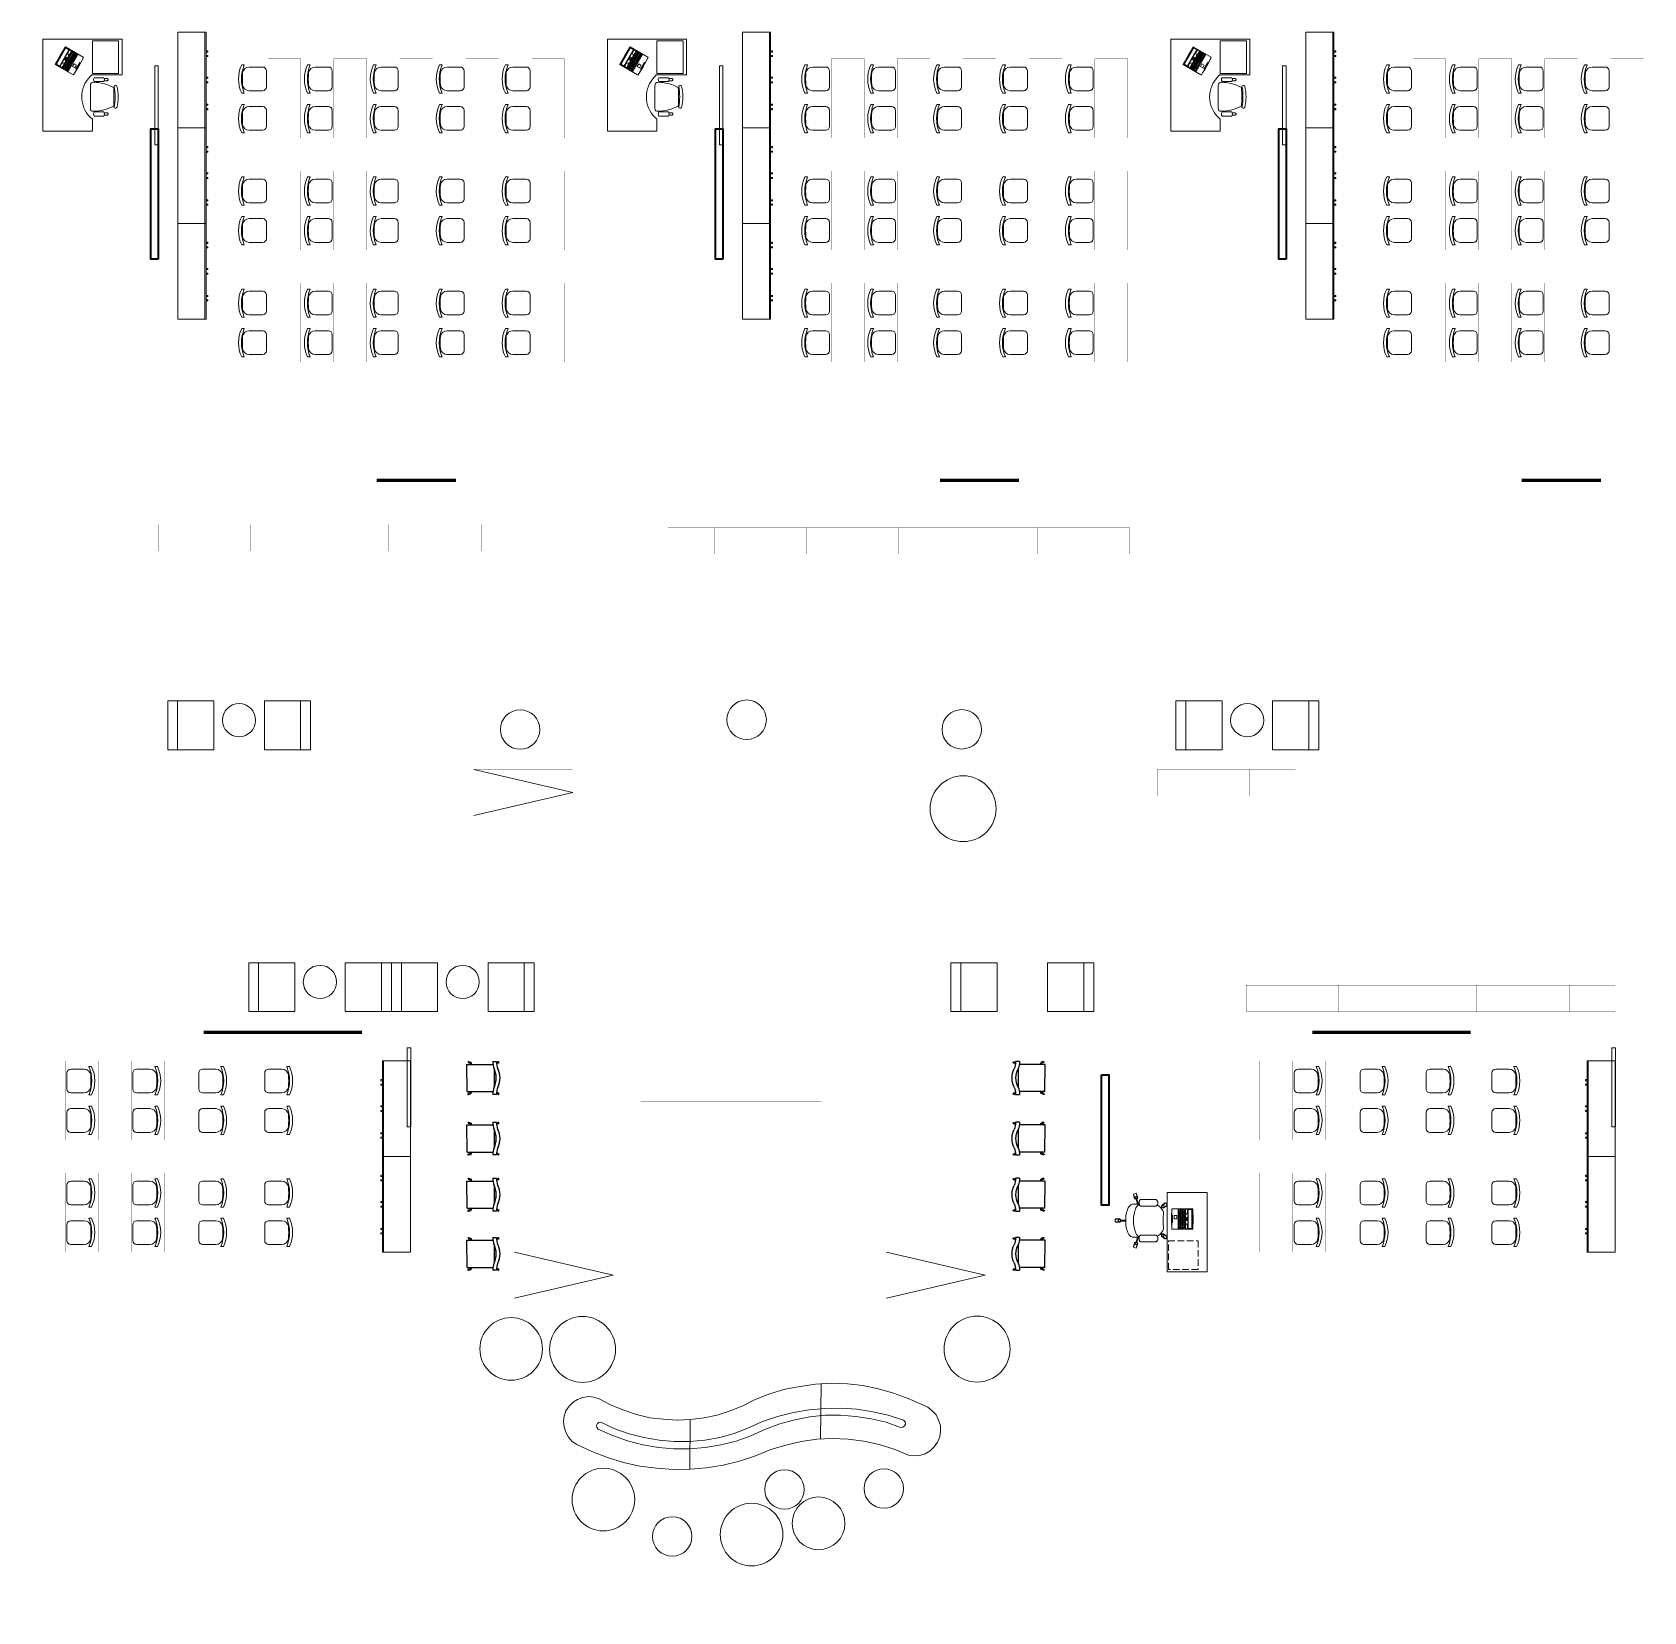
# Model space of a CAD drawing. Header units: millimetres. Extents: x -217756 to 263180, y 55413 to 130608.
# Drawn here: x 218529 to 242977, y 62090 to 86051 of the extents above; entities that cross this region are included whole.
import ezdxf

# ---------------------------------------------------------------- set-up
doc = ezdxf.new("R2010")
doc.units = ezdxf.units.MM
doc.linetypes.add('ГОСТ 2.303 4', pattern=[7, 5, -2, 0])
doc.layers.add('ТХ_корр_25.03.26', color=1, linetype='Continuous', lineweight=30, plot=False)
for name, color, linetype, lineweight in [('ТХ_мебель передв', 250, 'Continuous', 13), ('ТХ_обор_комп принт', 30, 'Continuous', 13), ('ТХ_ОСНОВНОЙ', 103, 'Continuous', 25)]:
    doc.layers.add(name, color=color, linetype=linetype, lineweight=lineweight)
doc.layers.add('ТХ_подиум скрыть', color=7, linetype='Continuous')

# ---------------------------------------------------------------- blocks, each defined once
blk = doc.blocks.new('У014')
at = {"layer": 'ТХ_мебель передв'}
blk.add_circle((-169652, 43208, -1), 500, dxfattribs=at)
blk = doc.blocks.new('A$Ce5d95258')
at = {"layer": 'ТХ_мебель передв'}
for p in [(620537, -99537, 1), (614764, -107739, 1), (620749, -107734, 1)]:
    blk.add_blockref('У014', p, dxfattribs=at)
blk = doc.blocks.new('У017')
at = {"layer": 'ТХ_мебель передв'}
blk.add_lwpolyline([(252942, -218302), (253682, -218302), (253682, -219002), (252942, -219002)], close=True, dxfattribs=at)
blk.add_lwpolyline([(252942, -219002), (252942, -218852), (253682, -218852), (253682, -219002)], dxfattribs=at)
blk = doc.blocks.new('A$C4e07e813')
at = {"layer": 'ТХ_ОСНОВНОЙ'}
for p, rotation in [((657821, 198247), 270), ((221983, -308377), 90), ((673116, 198247), 270), ((237278, -308377), 90), ((659050, 194277), 270), ((223211, -312347), 90), ((661215, 194277), 270), ((225376, -312347), 90), ((669703, 194277), 270), ((233865, -312347), 90)]:
    blk.add_blockref('У017', p, dxfattribs=dict(at, rotation=rotation))
blk = doc.blocks.new('У016')
at = {"layer": 'ТХ_мебель передв', "lineweight": 0, "ltscale": 100, "transparency": 33554687}
for p, q in [((-49562.5, 37416.5), (-49212.5, 35916.5)), ((-49212.5, 35916.5), (-48862.5, 37416.5))]:
    blk.add_line(p, q, dxfattribs=at)
at = {"layer": 'ТХ_мебель передв', "lineweight": 0, "ltscale": 100, "transparency": 33554687, "const_width": 1}
blk.add_lwpolyline([(-49562.5, 37416.5), (-49562.5, 35916.5), (-48862.5, 35916.5), (-48862.5, 37416.5)], close=True, dxfattribs=at)
blk = doc.blocks.new('A$Cb50230bb')
at = {"layer": 'ТХ_мебель передв', "rotation": 90}
for p in [(480880, -6872), (481494, -14192), (487138, -14192)]:
    blk.add_blockref('У016', p, dxfattribs=at)
blk = doc.blocks.new('тумба под доской')
for points in [[(-1451, -426), (0, -426), (0, 0), (-1451, 0)], [(-1165, -453), (-1149, -453), (-1149, -426), (-1165, -426)], [(-1096, -453), (-1080, -453), (-1080, -426), (-1096, -426)], [(-768, -453), (-752, -453), (-752, -426), (-768, -426)], [(-699, -453), (-683, -453), (-683, -426), (-699, -426)], [(-360, -453), (-344, -453), (-344, -426), (-360, -426)], [(-291, -453), (-275, -453), (-275, -426), (-291, -426)]]:
    blk.add_lwpolyline(points, close=True)
blk.add_lwpolyline([(-1451, -410), (0, -410)])
blk = doc.blocks.new('A$Cdd239fcc')
at = {"layer": 'ТХ_мебель передв', "xscale": -1, "rotation": 90}
for p in [(291156, 11313), (299721, 11313), (308266, 11313), (291156, 9862), (299721, 9862), (308266, 9862), (291156, 8411), (299721, 8411), (308266, 8411)]:
    blk.add_blockref('тумба под доской', p, dxfattribs=at)
at = {"layer": 'ТХ_мебель передв', "rotation": 270}
for p in [(294686, -4291), (312961, -4291), (294686, -5742), (312961, -5742)]:
    blk.add_blockref('тумба под доской', p, dxfattribs=at)
blk = doc.blocks.new('СК33 790х830')
for p, q in [((-25, 659), (-25, 719)), ((-20, 729), (20, 729)), ((-20, 729), (-20, 649)), ((-20, 649), (-16, 649)), ((-7, 568), (-7, 642)), ((-2, 649), (2, 649)), ((7, 568), (6, 642)), ((15, 649), (20, 649)), ((20, 729), (20, 649)), ((25, 659), (25, 719)), ((-403, 450), (-416, 412)), ((-416, 412), (-339, 388)), ((-350, 386), (-408, 405)), ((-403, 450), (-327, 426)), ((-335, 434), (-392, 452)), ((-338, 392), (-339, 388)), ((-333, 409), (-334, 405)), ((-250, 372), (-329, 399)), ((-327, 426), (-328, 422)), ((-250, 387), (-325, 410)), ((-319, 344), (-320, 340)), ((-320, 140), (-320, 340)), ((-316, 349), (-319, 344)), ((-312, 353), (-316, 349)), ((-306, 357), (-312, 353)), ((-298, 360), (-306, 357)), ((-290, 362), (-298, 360)), ((-290, 362), (-289, 362)), ((-280, 363), (-289, 362)), ((-280, 363), (-279, 363)), ((-270, 364), (-279, 363)), ((-270, 364), (-261, 363)), ((-261, 363), (-261, 363)), ((-261, 363), (-252, 362)), ((-252, 362), (-251, 362)), ((-251, 362), (-243, 360)), ((-249, 472), (-250, 402)), ((-250, 402), (-250, 398)), ((-250, 398), (-250, 380)), ((-250, 380), (-250, 370)), ((-250, 370), (-250, 362)), ((-243, 360), (-235, 357)), ((-235, 357), (-229, 353)), ((-229, 353), (-224, 349)), ((-224, 349), (-222, 344)), ((-222, 344), (-220, 340)), ((-221, 140), (-220, 340)), ((221, 344), (220, 340)), ((220, 140), (220, 340)), ((224, 349), (221, 344)), ((228, 353), (224, 349)), ((234, 357), (228, 353)), ((242, 360), (234, 357)), ((250, 362), (242, 360)), ((248, 472), (249, 380)), ((249, 387), (324, 410)), ((249, 372), (328, 399)), ((249, 380), (249, 370)), ((249, 370), (249, 362)), ((250, 362), (251, 362)), ((260, 363), (251, 362)), ((260, 363), (261, 363)), ((270, 364), (261, 363)), ((270, 364), (279, 363)), ((279, 363), (279, 363)), ((279, 363), (288, 362)), ((288, 362), (289, 362)), ((289, 362), (297, 360)), ((297, 360), (305, 357)), ((305, 357), (311, 353)), ((311, 353), (316, 349)), ((316, 349), (318, 344)), ((318, 344), (319, 340)), ((320, 140), (320, 340)), ((403, 450), (326, 426)), ((326, 426), (328, 422)), ((332, 409), (333, 405)), ((334, 434), (392, 452)), ((337, 392), (338, 388)), ((415, 412), (338, 388)), ((350, 386), (407, 405)), ((403, 450), (415, 412)), ((-320, 140), (-320, 131)), ((-320, 131), (-320, 123)), ((-320, 123), (-320, 115)), ((-319, 109), (-320, 115)), ((-318, 106), (-319, 109)), ((-315, 100), (-318, 106)), ((-311, 95), (-315, 100)), ((-305, 90), (-311, 95)), ((-303, 89), (-305, 90)), ((-296, 85), (-303, 89)), ((-293, 84), (-296, 85)), ((-290, 83), (-293, 84)), ((-284, 81), (-290, 83)), ((-281, 81), (-284, 81)), ((-278, 81), (-281, 81)), ((-274, 80), (-278, 81)), ((-277, -38), (-230, 27)), ((-240, 22), (-275, -27)), ((-270, 80), (-274, 80)), ((-267, 80), (-270, 80)), ((-263, 81), (-267, 80)), ((-260, 81), (-263, 81)), ((-257, 81), (-260, 81)), ((-257, 81), (-251, 83)), ((-248, 84), (-251, 83)), ((-245, 85), (-248, 84)), ((-245, 85), (-238, 89)), ((-245, -61), (-198, 4)), ((-236, 90), (-238, 89)), ((-237, 89), (-225, 73)), ((-236, 90), (-230, 95)), ((-230, 95), (-226, 100)), ((-230, 27), (-227, 25)), ((-226, 100), (-223, 106)), ((-225, 73), (-202, 42)), ((-222, 109), (-223, 106)), ((-222, 109), (-221, 115)), ((-221, 140), (-221, 131)), ((-221, 131), (-221, 123)), ((-221, 123), (-221, 115)), ((-221, 115), (-221, 115)), ((-216, 17), (-212, 14)), ((-202, 42), (-215, 25)), ((-192, 34), (-205, 17)), ((-202, 42), (-201, 40)), ((-201, 40), (-181, 26)), ((-201, 6), (-198, 4)), ((-181, 26), (-161, 10)), ((-161, 10), (-158, 8)), ((-158, 8), (-155, 7)), ((-155, 7), (-140, -1)), ((-56, 0), (56, 0)), ((55, 0), (99, -4)), ((155, 7), (139, -1)), ((155, 7), (158, 8)), ((158, 8), (160, 10)), ((174, 21), (160, 10)), ((180, 26), (174, 21)), ((200, 40), (180, 26)), ((187, 30), (196, 17)), ((192, 6), (189, 4)), ((236, -61), (189, 4)), ((197, 38), (206, 25)), ((200, 40), (201, 42)), ((217, 63), (201, 42)), ((207, 17), (204, 14)), ((225, 73), (217, 63)), ((221, 27), (218, 25)), ((220, 140), (220, 131)), ((220, 131), (220, 123)), ((220, 123), (220, 115)), ((220, 115), (220, 113)), ((221, 109), (220, 113)), ((222, 106), (221, 109)), ((268, -38), (221, 27)), ((225, 100), (222, 106)), ((229, 95), (225, 100)), ((237, 89), (225, 73)), ((235, 90), (229, 95)), ((231, 22), (267, -27)), ((237, 89), (235, 90)), ((244, 85), (237, 89)), ((247, 84), (244, 85)), ((250, 83), (247, 84)), ((256, 81), (250, 83)), ((259, 81), (256, 81)), ((262, 81), (259, 81)), ((266, 80), (262, 81)), ((270, 80), (266, 80)), ((273, 80), (270, 80)), ((277, 81), (273, 80)), ((280, 81), (277, 81)), ((283, 81), (280, 81)), ((283, 81), (289, 83)), ((292, 84), (289, 83)), ((295, 85), (292, 84)), ((295, 85), (302, 89)), ((304, 90), (302, 89)), ((304, 90), (310, 95)), ((310, 95), (314, 100)), ((314, 100), (317, 106)), ((318, 109), (317, 106)), ((318, 109), (319, 115)), ((319, 140), (319, 131)), ((319, 131), (319, 123)), ((319, 123), (319, 115)), ((319, 115), (319, 115)), ((-277, -38), (-245, -61)), ((-200, -7), (-235, -56)), ((-140, -1), (-125, -4)), ((-125, -4), (-110, -5)), ((-110, -5), (-99, -4)), ((-99, -4), (-55, 0)), ((111, -5), (99, -4)), ((111, -5), (125, -4)), ((125, -4), (139, -1)), ((191, -7), (226, -56)), ((268, -38), (236, -61))]:
    blk.add_line(p, q)
for centre in [(0, 661), (-345, 411), (344, 411), (-221, 6), (212, 6)]:
    blk.add_circle(centre, 20)
for centre, radius, start, end in [((-152, 436), 103, 113.6677, 159.763), ((-15, 128), 440, 88.0553, 113.9054), ((-20, 719), 5, 90, 180), ((-20, 659), 5, 180, 270), ((0, 661), 17, 279.4623, 260.5377), ((14, 128), 440, 66.0946, 91.9447), ((20, 719), 5, 0, 90), ((20, 659), 5, 270, 0), ((151, 436), 103, 20.237, 66.3323), ((-406, 409), 5, 162.3275, 252.3275), ((-394, 447), 5, 72.3275, 162.3275), ((-345, 411), 17, 351.7899, 332.8652), ((-349, 391), 5, 252.3275, 342.3275), ((-337, 429), 5, 342.3275, 72.3275), ((-152, 318), 103, 113.6677, 155.3986), ((-15, 10), 440, 88.0553, 113.9054), ((14, 10), 440, 66.0946, 91.9447), ((151, 318), 103, 24.6014, 66.3323), ((344, 411), 17, 207.1348, 188.2101), ((336, 429), 5, 107.6725, 197.6725), ((348, 391), 5, 197.6725, 287.6725), ((393, 447), 5, 17.6725, 107.6725), ((405, 409), 5, 287.6725, 17.6725), ((-236, 19), 5, 54, 144), ((-221, 6), 17, 63.4623, 44.5377), ((212, 6), 17, 135.4623, 116.5377), ((227, 19), 5, 36, 126), ((-271, -30), 5, 144, 234), ((-239, -53), 5, 234, 324), ((-204, -4), 5, 324, 54), ((195, -4), 5, 126, 216), ((230, -53), 5, 216, 306), ((263, -30), 5, 306, 36)]:
    blk.add_arc(centre, radius, start, end)
blk = doc.blocks.new('laptop')
at = {"color": 0}
for p, q in [((-150, 325), (-155, 323)), ((-150, 325), (-155, 323)), ((-155, 323), (-155, 10)), ((-155, 323), (-155, 10)), ((-150, 313), (-155, 311)), ((155, 248), (-155, 248)), ((0, 326), (-150, 325)), ((0, 326), (-150, 325)), ((0, 314), (-150, 313)), ((-143, 309), (-140, 310)), ((-143, 254), (-143, 309)), ((-140, 253), (-143, 254)), ((-140, 310), (140, 310)), ((140, 253), (-140, 253)), ((150, 325), (0, 326)), ((150, 325), (0, 326)), ((150, 313), (0, 314)), ((140, 310), (143, 309)), ((143, 254), (140, 253)), ((143, 309), (143, 254)), ((155, 323), (150, 325)), ((155, 323), (150, 325)), ((155, 311), (150, 313)), ((155, 10), (155, 323)), ((155, 10), (155, 323)), ((-155, 10), (-155, 8)), ((-155, 8), (-152, 5)), ((-152, 5), (-150, 5)), ((-150, 5), (0, 0)), ((-147, 210), (-147, 234)), ((-147, 210), (-147, 100)), ((147, 210), (-147, 210)), ((-147, 210), (-72, 210)), ((-130, 194), (-147, 194)), ((147, 192), (-147, 192)), ((147, 173), (-147, 173)), ((147, 155), (-147, 155)), ((147, 137), (-147, 137)), ((147, 118), (-147, 118)), ((147, 100), (-147, 100)), ((-138, 192), (-138, 173)), ((-137, 244), (-96, 244)), ((-130, 210), (-130, 194)), ((-129, 173), (-129, 155)), ((-128, 210), (-128, 194)), ((76, 194), (-128, 194)), ((-123, 155), (-123, 137)), ((-123, 118), (-123, 100)), ((-119, 192), (-119, 173)), ((-114, 137), (-114, 118)), ((-111, 210), (-111, 194)), ((-110, 173), (-110, 155)), ((-103, 155), (-103, 137)), ((-99, 192), (-99, 173)), ((-98, 118), (-98, 100)), ((-94, 210), (-94, 194)), ((-94, 137), (-94, 118)), ((-68, 219), (-92, 243)), ((-90, 173), (-90, 155)), ((-84, 155), (-84, 137)), ((-80, 192), (-80, 173)), ((-77, 210), (-77, 194)), ((-75, 137), (-75, 118)), ((-74, 118), (-74, 100)), ((-71, 173), (-71, 155)), ((-64, 155), (-64, 137)), ((-60, 210), (-60, 194)), ((-60, 192), (-60, 173)), ((-59, 14), (-59, 1)), ((59, 14), (-59, 14)), ((-59, 1), (-59, 14)), ((-59, 14), (59, 14)), ((-55, 137), (-55, 118)), ((-55, 118), (-55, 100)), ((-51, 173), (-51, 155)), ((-45, 155), (-45, 137)), ((-43, 210), (-43, 194)), ((-41, 192), (-41, 173)), ((-36, 137), (-36, 118)), ((-32, 173), (-32, 155)), ((-26, 210), (-26, 194)), ((-25, 155), (-25, 137)), ((-19, 242), (-21, 242)), ((-21, 242), (-21, 237)), ((-21, 237), (-19, 237)), ((-21, 226), (-21, 220)), ((21, 226), (-21, 226)), ((-21, 220), (21, 220)), ((-21, 192), (-21, 173)), ((-19, 237), (-19, 242)), ((-16, 137), (-16, 118)), ((-12, 173), (-12, 155)), ((-9, 210), (-9, 194)), ((-6, 242), (-8, 242)), ((-8, 242), (-8, 237)), ((-8, 237), (-6, 237)), ((-6, 237), (-6, 242)), ((-6, 155), (-6, 137)), ((-2, 192), (-2, 173)), ((0, 0), (150, 5)), ((3, 137), (3, 118)), ((8, 242), (6, 242)), ((6, 242), (6, 237)), ((6, 237), (8, 237)), ((7, 173), (7, 155)), ((8, 237), (8, 242)), ((8, 210), (8, 194)), ((9, 118), (9, 100)), ((14, 155), (14, 137)), ((18, 192), (18, 173)), ((21, 242), (19, 242)), ((19, 242), (19, 237)), ((19, 237), (21, 237)), ((21, 237), (21, 242)), ((21, 220), (21, 226)), ((23, 137), (23, 118)), ((25, 210), (25, 194)), ((27, 173), (27, 155)), ((29, 118), (29, 100)), ((33, 155), (33, 137)), ((37, 192), (37, 173)), ((42, 210), (42, 194)), ((42, 137), (42, 118)), ((46, 173), (46, 155)), ((48, 118), (48, 100)), ((53, 155), (53, 137)), ((57, 192), (57, 173)), ((59, 210), (59, 194)), ((59, 1), (59, 14)), ((59, 14), (59, 1)), ((62, 137), (62, 118)), ((66, 173), (66, 155)), ((68, 219), (92, 243)), ((68, 118), (68, 100)), ((69, 210), (69, 211)), ((69, 210), (69, 211)), ((147, 210), (69, 210)), ((72, 155), (72, 137)), ((76, 210), (76, 194)), ((76, 192), (76, 173)), ((79, 210), (79, 194)), ((147, 194), (79, 194)), ((81, 137), (81, 118)), ((85, 173), (85, 155)), ((87, 118), (87, 100)), ((90, 118), (90, 100)), ((92, 155), (92, 137)), ((96, 244), (137, 244)), ((96, 210), (96, 194)), ((96, 192), (96, 173)), ((105, 173), (105, 155)), ((109, 137), (109, 100)), ((113, 210), (113, 194)), ((129, 192), (129, 100)), ((130, 210), (130, 194)), ((147, 234), (147, 210)), ((147, 210), (147, 100)), ((150, 5), (153, 6)), ((153, 6), (155, 8)), ((155, 8), (155, 10))]:
    blk.add_line(p, q, dxfattribs=at)
blk.add_lwpolyline([(-52, 79), (-4, 79), (-4, 39), (-52, 39)], close=True, dxfattribs=at)
for centre, radius, start, end in [((-150, 10), 5, 180, 266.4167), ((0, 2405), 2405, 266.4167, 273.5833), ((-137, 234), 10, 90, 180), ((-96, 239), 5, 45, 90), ((-72, 215), 5, 270, 45), ((72, 215), 5, 135, 236.1175), ((96, 239), 5, 90, 135), ((137, 234), 10, 0, 90), ((150, 10), 5, 273.5833, 0)]:
    blk.add_arc(centre, radius, start, end, dxfattribs=at)
blk = doc.blocks.new('стол учителя комп класс')
at = {"ltscale": 250.120383}
blk.add_lwpolyline([(0, 0), (1202, 0), (1202, 604), (0, 604)], close=True, dxfattribs=at)
at = {"linetype": 'ГОСТ 2.303 4', "ltscale": 20}
blk.add_lwpolyline([(37, 588), (471, 588), (471, 138), (37, 138)], close=True, dxfattribs=at)
blk.add_blockref('СК33 790х830', (778, 667))
at = {"rotation": 180}
blk.add_blockref('laptop', (802, 540), dxfattribs=at)
blk = doc.blocks.new('A$C00448f35')
at = {"layer": 'ТХ_мебель передв', "ltscale": 250.120383, "rotation": 90}
blk.add_blockref('стол учителя комп класс', (306769, -6042), dxfattribs=at)
blk = doc.blocks.new('Стол низкий')
at = {"layer": 'ТХ_мебель передв'}
blk.add_open_spline([(184400, -228430, 0), (184400, -228568, 0), (184288, -228679, 0), (184151, -228679, 0), (184013, -228679, 0), (183897, -228568, 0), (183897, -228430, 0), (183897, -228287, 0), (184013, -228176, 0), (184151, -228176, 0), (184288, -228176, 0), (184400, -228287, 0), (184400, -228430, 0)], degree=3, knots=[0, 0, 0, 0, 1, 1, 1, 2, 2, 2, 3, 3, 3, 4, 4, 4, 4], dxfattribs=at)
blk = doc.blocks.new('A$C6b5d2c1d')
at = {"layer": 'ТХ_ОСНОВНОЙ'}
for p in [(66648, 242386, 0), (81943, 242386, 0), (67876, 238416, 0), (70041, 238416, 0)]:
    blk.add_blockref('Стол низкий', p, dxfattribs=at)
blk = doc.blocks.new('У101')
at = {"layer": 'ТХ_мебель передв', "const_width": 2}
blk.add_lwpolyline([(341448, -227858), (342148, -227858), (342148, -228258), (341448, -228258)], close=True, dxfattribs=at)
blk = doc.blocks.new('A$Cdb029a19')
at = {"layer": 'ТХ_ОСНОВНОЙ'}
for p in [(-92577, 244782), (-91877, 244782), (-91177, 244782), (-90477, 244782), (-89777, 244782), (-89077, 244782), (-88377, 244782), (-87677, 244782), (-86977, 244782), (-84142, 244739), (-83442, 244739), (-82742, 244739), (-82042, 244739), (-81342, 244739), (-80642, 244739), (-79942, 244739), (-79242, 244739), (-78542, 244739), (-77842, 244739), (-76722, 241068), (-76022, 241068), (-75322, 241068), (-75372, 237798), (-74672, 237798), (-73972, 237798), (-73272, 237798), (-72572, 237798), (-71872, 237798), (-71172, 237798), (-70472, 237798)]:
    blk.add_blockref('У101', p, dxfattribs=at)
blk = doc.blocks.new('Стул парты')
for points in [[(-95, -360, -0.36493), (-180, -259), (-180, -58, -0.414078), (-122, 0), (122, 0, -0.414078), (180, -58), (180, -259, -0.36493), (95, -360, -0.041656)], [(-212, -334, 0.203875), (217, -334), (217, -374, -0.227009), (-212, -374)]]:
    blk.add_lwpolyline(points, format="xyb", close=True)
blk = doc.blocks.new('A$Ca9275210')
at = {"layer": 'ТХ_мебель передв'}
for p, rotation in [((301560, -33814), 270), ((302560, -33814), 270), ((303560, -33814), 270), ((304560, -33814), 270), ((305560, -33814), 270), ((310105, -33814), 270), ((311105, -33814), 270), ((312105, -33814), 270), ((313105, -33814), 270), ((314105, -33814), 270), ((318930, -33814), 270), ((319930, -33814), 270), ((320930, -33814), 270), ((321930, -33814), 270), ((301560, -34414), 270), ((302560, -34414), 270), ((303560, -34414), 270), ((304560, -34414), 270), ((305560, -34414), 270), ((310105, -34414), 270), ((311105, -34414), 270), ((312105, -34414), 270), ((313105, -34414), 270), ((314105, -34414), 270), ((318930, -34414), 270), ((319930, -34414), 270), ((320930, -34414), 270), ((321930, -34414), 270), ((301560, -35514), 270), ((302560, -35514), 270), ((303560, -35514), 270), ((304560, -35514), 270), ((305560, -35514), 270), ((310105, -35514), 270), ((311105, -35514), 270), ((312105, -35514), 270), ((313105, -35514), 270), ((314105, -35514), 270), ((318930, -35514), 270), ((319930, -35514), 270), ((320930, -35514), 270), ((321930, -35514), 270), ((301560, -36114), 270), ((302560, -36114), 270), ((303560, -36114), 270), ((304560, -36114), 270), ((305560, -36114), 270), ((310105, -36114), 270), ((311105, -36114), 270), ((312105, -36114), 270), ((313105, -36114), 270), ((314105, -36114), 270), ((318930, -36114), 270), ((319930, -36114), 270), ((320930, -36114), 270), ((321930, -36114), 270), ((301560, -37214), 270), ((302560, -37214), 270), ((303560, -37214), 270), ((304560, -37214), 270), ((305560, -37214), 270), ((310105, -37214), 270), ((311105, -37214), 270), ((312105, -37214), 270), ((313105, -37214), 270), ((314105, -37214), 270), ((318930, -37214), 270), ((319930, -37214), 270), ((320930, -37214), 270), ((321930, -37214), 270), ((301560, -37814), 270), ((302560, -37814), 270), ((303560, -37814), 270), ((304560, -37814), 270), ((305560, -37814), 270), ((310105, -37814), 270), ((311105, -37814), 270), ((312105, -37814), 270), ((313105, -37814), 270), ((314105, -37814), 270), ((318930, -37814), 270), ((319930, -37814), 270), ((320930, -37814), 270), ((321930, -37814), 270), ((298535, -49015), 89.99999999999999), ((299535, -49015), 89.99999999999999), ((300535, -49015), 89.99999999999999), ((301535, -49015), 89.99999999999999), ((317153, -49015), 89.99999999999999), ((318153, -49015), 89.99999999999999), ((319153, -49015), 89.99999999999999), ((320153, -49015), 89.99999999999999), ((298535, -49615), 89.99999999999999), ((299535, -49615), 89.99999999999999), ((300535, -49615), 89.99999999999999), ((301535, -49615), 89.99999999999999), ((317153, -49615), 89.99999999999999), ((318153, -49615), 89.99999999999999), ((319153, -49615), 89.99999999999999), ((320153, -49615), 89.99999999999999), ((298535, -50715), 89.99999999999999), ((299535, -50715), 89.99999999999999), ((300535, -50715), 89.99999999999999), ((301535, -50715), 89.99999999999999), ((317153, -50715), 89.99999999999999), ((318153, -50715), 89.99999999999999), ((319153, -50715), 89.99999999999999), ((320153, -50715), 89.99999999999999), ((298535, -51315), 89.99999999999999), ((299535, -51315), 89.99999999999999), ((300535, -51315), 89.99999999999999), ((301535, -51315), 89.99999999999999), ((317153, -51315), 89.99999999999999), ((318153, -51315), 89.99999999999999), ((319153, -51315), 89.99999999999999), ((320153, -51315), 89.99999999999999)]:
    blk.add_blockref('Стул парты', p, dxfattribs=dict(at, rotation=rotation))
blk = doc.blocks.new('У012')
at = {"layer": 'ТХ_мебель передв'}
blk.add_open_spline([(-181454, 44964, -1), (-181454, 44799, -1), (-181586, 44667, -1), (-181750, 44667, -1), (-181920, 44667, -1), (-182052, 44799, -1), (-182052, 44964, -1), (-182052, 45133, -1), (-181920, 45265, -1), (-181750, 45265, -1), (-181586, 45265, -1), (-181454, 45133, -1), (-181454, 44964, -1)], degree=3, knots=[0, 0, 0, 0, 1, 1, 1, 2, 2, 2, 3, 3, 3, 4, 4, 4, 4], dxfattribs=at)
blk = doc.blocks.new('У018')
at = {"layer": 'ТХ_мебель передв', "ltscale": 100, "const_width": 2}
blk.add_lwpolyline([(94750, 82280), (95250, 82280), (95250, 81080), (94750, 81080)], close=True, dxfattribs=at)
blk = doc.blocks.new('A$C4ae871f7')
at = {"layer": 'ТХ_мебель передв'}
for p in [(52118, -82984), (53118, -82984), (54118, -82984), (55118, -82984), (56118, -82984), (60663, -82984), (61663, -82984), (62663, -82984), (63663, -82984), (64663, -82984), (69488, -82984), (70488, -82984), (71488, -82984), (72488, -82984), (52118, -84684), (53118, -84684), (54118, -84684), (55118, -84684), (56118, -84684), (60663, -84684), (61663, -84684), (62663, -84684), (63663, -84684), (64663, -84684), (69488, -84684), (70488, -84684), (71488, -84684), (72488, -84684), (52118, -86384), (53118, -86384), (54118, -86384), (55118, -86384), (56118, -86384), (60663, -86384), (61663, -86384), (62663, -86384), (63663, -86384), (64663, -86384), (69488, -86384), (70488, -86384), (71488, -86384), (72488, -86384)]:
    blk.add_blockref('У018', p, dxfattribs=at)
at = {"layer": 'ТХ_мебель передв', "rotation": 180}
for p in [(238543, 65175), (239543, 65175), (240543, 65175), (241543, 65175), (257161, 65175), (258161, 65175), (259161, 65175), (260161, 65175), (238543, 63475), (239543, 63475), (240543, 63475), (241543, 63475), (257161, 63475), (258161, 63475), (259161, 63475), (260161, 63475)]:
    blk.add_blockref('У018', p, dxfattribs=at)
blk = doc.blocks.new('мваи')
for points in [[(95699, 222916), (95154, 222916), (95154, 221715), (96551, 221715), (96551, 222466), (96371, 222466)], [(95699, 222456), (95699, 222916)], [(95741, 222641), (95741, 222493)], [(95752, 222694), (95752, 222646)], [(95789, 222694), (95789, 222646)], [(95800, 222641), (95800, 222493)], [(96260, 222641), (96260, 222493)], [(96271, 222694), (96271, 222646)], [(96308, 222694), (96308, 222646)], [(96324, 222641), (96324, 222493)], [(96551, 222466), (96551, 221715), (95154, 221715)]]:
    blk.add_lwpolyline(points)
blk.add_lwpolyline([(95180, 222864), (95678, 222864), (95678, 222466), (95180, 222466)], close=True)
blk.add_lwpolyline([(96250, 222482, 0.127479), (96170, 222789, 0.028308), (95890, 222789, 0.127479), (95810, 222482, 0.416667), (95858, 222435), (96207, 222435)], format="xyb")
for centre, radius, start, end in [((96030, 222190), 667, 75.9812, 104.0188), ((96030, 221982), 829, 78.7648, 101.2352)]:
    blk.add_arc(centre, radius, start, end)
for points in [[(95868, 222795), (95858, 222800), (95852, 222821), (95863, 222832)], [(95863, 222832), (95863, 222837), (95868, 222837), (95868, 222837)], [(96191, 222837), (96202, 222832), (96207, 222816), (96197, 222800)], [(96197, 222800), (96197, 222800), (96197, 222795), (96191, 222795)], [(95741, 222641), (95757, 222652), (95778, 222652), (95800, 222641)], [(95800, 222493), (95778, 222482), (95757, 222482), (95741, 222493)], [(95752, 222694), (95757, 222705), (95768, 222710), (95778, 222705)], [(95778, 222705), (95784, 222699), (95784, 222699), (95789, 222694)], [(96250, 222482), (96255, 222456), (96234, 222435), (96207, 222435)], [(96260, 222641), (96281, 222652), (96302, 222652), (96324, 222641)], [(96324, 222493), (96302, 222482), (96281, 222482), (96260, 222493)], [(96271, 222694), (96276, 222705), (96292, 222710), (96302, 222705)], [(96302, 222705), (96302, 222699), (96308, 222699), (96308, 222694)], [(95757, 222403), (95736, 222419), (95715, 222435), (95699, 222456)], [(96371, 222466), (96218, 222281), (95942, 222249), (95757, 222403)]]:
    blk.add_open_spline(points, degree=3)
at = {"rotation": 150}
blk.add_blockref('laptop', (95567, 222259), dxfattribs=at)
blk = doc.blocks.new('A$Ce759790a')
at = {"layer": 'ТХ_мебель передв', "rotation": 270}
for p in [(-78261, 94750), (-69696, 94750), (-61151, 94750)]:
    blk.add_blockref('мваи', p, dxfattribs=at)
blk = doc.blocks.new('A$C6d6dfaac')
at = {"layer": 'ТХ_подиум скрыть'}
for points in [[(127459, 3590), (127453, 3590), (127448, 3585), (127448, 3580)], [(127485, 3548), (127485, 3553), (127485, 3559), (127485, 3564)], [(127501, 3548), (127501, 3559), (127501, 3564), (127501, 3575)], [(127824, 3590), (127824, 3553), (127829, 3516), (127845, 3479)], [(127845, 3204), (127887, 3289), (127887, 3395), (127845, 3479)], [(127882, 3590), (127882, 3553), (127887, 3516), (127903, 3479)], [(127903, 3204), (127946, 3289), (127946, 3395), (127903, 3479)], [(127919, 3580), (127919, 3585), (127914, 3585), (127909, 3585)], [(127914, 3569), (127919, 3569), (127924, 3575), (127919, 3580)], [(135735, 3204), (135692, 3289), (135692, 3395), (135735, 3479)], [(135724, 3569), (135719, 3569), (135714, 3575), (135719, 3580)], [(135719, 3580), (135719, 3585), (135724, 3585), (135729, 3585)], [(135756, 3590), (135756, 3553), (135751, 3516), (135735, 3479)], [(135793, 3204), (135751, 3289), (135751, 3395), (135793, 3479)], [(135814, 3590), (135814, 3553), (135809, 3516), (135793, 3479)], [(136137, 3548), (136137, 3559), (136137, 3564), (136137, 3575)], [(136153, 3548), (136153, 3553), (136153, 3559), (136153, 3564)], [(136179, 3590), (136184, 3590), (136190, 3585), (136190, 3580)], [(127845, 3204), (127829, 3167), (127824, 3130), (127824, 3093)], [(127903, 3204), (127887, 3167), (127882, 3130), (127882, 3093)], [(135735, 3204), (135751, 3167), (135756, 3130), (135756, 3093)], [(135793, 3204), (135809, 3167), (135814, 3130), (135814, 3093)], [(127453, 3109), (127448, 3104), (127448, 3098), (127448, 3093)], [(127448, 3093), (127453, 3093), (127453, 3093), (127459, 3093)], [(127485, 3120), (127485, 3125), (127485, 3130), (127485, 3135)], [(127501, 3109), (127501, 3120), (127501, 3125), (127501, 3135)], [(127909, 3093), (127914, 3093), (127919, 3093), (127919, 3098)], [(127919, 3098), (127924, 3104), (127919, 3109), (127914, 3109)], [(135719, 3098), (135714, 3104), (135719, 3109), (135724, 3109)], [(135729, 3093), (135724, 3093), (135719, 3093), (135719, 3098)], [(136137, 3109), (136137, 3120), (136137, 3125), (136137, 3135)], [(136153, 3120), (136153, 3125), (136153, 3130), (136153, 3135)], [(136190, 3093), (136184, 3093), (136184, 3093), (136179, 3093)], [(136184, 3109), (136190, 3104), (136190, 3098), (136190, 3093)], [(127459, 2670), (127453, 2670), (127448, 2665), (127448, 2659)], [(127485, 2628), (127485, 2633), (127485, 2638), (127485, 2644)], [(127501, 2628), (127501, 2638), (127501, 2644), (127501, 2654)], [(127824, 2670), (127824, 2633), (127829, 2596), (127845, 2559)], [(127845, 2284), (127887, 2368), (127887, 2474), (127845, 2559)], [(127882, 2670), (127882, 2633), (127887, 2596), (127903, 2559)], [(127903, 2284), (127946, 2368), (127946, 2474), (127903, 2559)], [(127919, 2659), (127919, 2665), (127914, 2665), (127909, 2665)], [(127914, 2649), (127919, 2649), (127924, 2654), (127919, 2659)], [(135735, 2284), (135692, 2368), (135692, 2474), (135735, 2559)], [(135724, 2649), (135719, 2649), (135714, 2654), (135719, 2659)], [(135719, 2659), (135719, 2665), (135724, 2665), (135729, 2665)], [(135756, 2670), (135756, 2633), (135751, 2596), (135735, 2559)], [(135793, 2284), (135751, 2368), (135751, 2474), (135793, 2559)], [(135814, 2670), (135814, 2633), (135809, 2596), (135793, 2559)], [(136137, 2628), (136137, 2638), (136137, 2644), (136137, 2654)], [(136153, 2628), (136153, 2633), (136153, 2638), (136153, 2644)], [(136179, 2670), (136184, 2670), (136190, 2665), (136190, 2659)], [(127485, 2199), (127485, 2204), (127485, 2210), (127485, 2215)], [(127501, 2188), (127501, 2199), (127501, 2204), (127501, 2215)], [(127845, 2284), (127829, 2247), (127824, 2210), (127824, 2173)], [(127903, 2284), (127887, 2247), (127882, 2210), (127882, 2173)], [(135735, 2284), (135751, 2247), (135756, 2210), (135756, 2173)], [(135793, 2284), (135809, 2247), (135814, 2210), (135814, 2173)], [(136137, 2188), (136137, 2199), (136137, 2204), (136137, 2215)], [(136153, 2199), (136153, 2204), (136153, 2210), (136153, 2215)], [(127453, 2188), (127448, 2183), (127448, 2178), (127448, 2173)], [(127448, 2173), (127453, 2173), (127453, 2173), (127459, 2173)], [(127909, 2173), (127914, 2173), (127919, 2173), (127919, 2178)], [(127919, 2178), (127924, 2183), (127919, 2188), (127914, 2188)], [(135719, 2178), (135714, 2183), (135719, 2188), (135724, 2188)], [(135729, 2173), (135724, 2173), (135719, 2173), (135719, 2178)], [(136190, 2173), (136184, 2173), (136184, 2173), (136179, 2173)], [(136184, 2188), (136190, 2183), (136190, 2178), (136190, 2173)], [(127459, 1820), (127453, 1820), (127448, 1815), (127448, 1809)], [(127485, 1778), (127485, 1783), (127485, 1788), (127485, 1794)], [(127501, 1778), (127501, 1788), (127501, 1794), (127501, 1804)], [(127824, 1820), (127824, 1783), (127829, 1746), (127845, 1709)], [(127882, 1820), (127882, 1783), (127887, 1746), (127903, 1709)], [(127919, 1809), (127919, 1815), (127914, 1815), (127909, 1815)], [(127914, 1799), (127919, 1799), (127924, 1804), (127919, 1809)], [(135724, 1799), (135719, 1799), (135714, 1804), (135719, 1809)], [(135719, 1809), (135719, 1815), (135724, 1815), (135729, 1815)], [(135756, 1820), (135756, 1783), (135751, 1746), (135735, 1709)], [(135814, 1820), (135814, 1783), (135809, 1746), (135793, 1709)], [(136137, 1778), (136137, 1788), (136137, 1794), (136137, 1804)], [(136153, 1778), (136153, 1783), (136153, 1788), (136153, 1794)], [(136179, 1820), (136184, 1820), (136190, 1815), (136190, 1809)], [(127845, 1434), (127887, 1518), (127887, 1624), (127845, 1709)], [(127903, 1434), (127946, 1518), (127946, 1624), (127903, 1709)], [(135735, 1434), (135692, 1518), (135692, 1624), (135735, 1709)], [(135793, 1434), (135751, 1518), (135751, 1624), (135793, 1709)], [(127453, 1338), (127448, 1333), (127448, 1328), (127448, 1323)], [(127448, 1323), (127453, 1323), (127453, 1323), (127459, 1323)], [(127485, 1349), (127485, 1354), (127485, 1360), (127485, 1365)], [(127501, 1338), (127501, 1349), (127501, 1354), (127501, 1365)], [(127845, 1434), (127829, 1397), (127824, 1360), (127824, 1323)], [(127903, 1434), (127887, 1397), (127882, 1360), (127882, 1323)], [(127909, 1323), (127914, 1323), (127919, 1323), (127919, 1328)], [(127919, 1328), (127924, 1333), (127919, 1338), (127914, 1338)], [(135719, 1328), (135714, 1333), (135719, 1338), (135724, 1338)], [(135729, 1323), (135724, 1323), (135719, 1323), (135719, 1328)], [(135735, 1434), (135751, 1397), (135756, 1360), (135756, 1323)], [(135793, 1434), (135809, 1397), (135814, 1360), (135814, 1323)], [(136137, 1338), (136137, 1349), (136137, 1354), (136137, 1365)], [(136153, 1349), (136153, 1354), (136153, 1360), (136153, 1365)], [(136190, 1323), (136184, 1323), (136184, 1323), (136179, 1323)], [(136184, 1338), (136190, 1333), (136190, 1328), (136190, 1323)], [(127459, 921), (127453, 921), (127448, 916), (127448, 911)], [(127485, 879), (127485, 884), (127485, 890), (127485, 895)], [(127501, 879), (127501, 890), (127501, 895), (127501, 906)], [(127824, 921), (127824, 884), (127829, 847), (127845, 810)], [(127845, 535), (127887, 620), (127887, 726), (127845, 810)], [(127882, 921), (127882, 884), (127887, 847), (127903, 810)], [(127903, 535), (127946, 620), (127946, 726), (127903, 810)], [(127919, 911), (127919, 916), (127914, 916), (127909, 916)], [(127914, 900), (127919, 900), (127924, 906), (127919, 911)], [(135735, 535), (135692, 620), (135692, 726), (135735, 810)], [(135724, 900), (135719, 900), (135714, 906), (135719, 911)], [(135719, 911), (135719, 916), (135724, 916), (135729, 916)], [(135756, 921), (135756, 884), (135751, 847), (135735, 810)], [(135793, 535), (135751, 620), (135751, 726), (135793, 810)], [(135814, 921), (135814, 884), (135809, 847), (135793, 810)], [(136137, 879), (136137, 890), (136137, 895), (136137, 906)], [(136153, 879), (136153, 884), (136153, 890), (136153, 895)], [(136179, 921), (136184, 921), (136190, 916), (136190, 911)], [(127845, 535), (127829, 498), (127824, 461), (127824, 424)], [(127903, 535), (127887, 498), (127882, 461), (127882, 424)], [(135735, 535), (135751, 498), (135756, 461), (135756, 424)], [(135793, 535), (135809, 498), (135814, 461), (135814, 424)], [(127453, 440), (127448, 435), (127448, 429), (127448, 424)], [(127448, 424), (127453, 424), (127453, 424), (127459, 424)], [(127485, 450), (127485, 456), (127485, 461), (127485, 466)], [(127501, 440), (127501, 450), (127501, 456), (127501, 466)], [(127909, 424), (127914, 424), (127919, 424), (127919, 429)], [(127919, 429), (127924, 435), (127919, 440), (127914, 440)], [(135719, 429), (135714, 435), (135719, 440), (135724, 440)], [(135729, 424), (135724, 424), (135719, 424), (135719, 429)], [(136137, 440), (136137, 450), (136137, 456), (136137, 466)], [(136153, 450), (136153, 456), (136153, 461), (136153, 466)], [(136190, 424), (136184, 424), (136184, 424), (136179, 424)], [(136184, 440), (136190, 435), (136190, 429), (136190, 424)]]:
    blk.add_open_spline(points, degree=3, dxfattribs=at)
blk = doc.blocks.new('A$C2c0c293c')
at = {"layer": 'ТХ_подиум скрыть'}
for p, q in [((127432, 3548), (127824, 3548)), ((127438, 3135), (127432, 3548)), ((127453, 3575), (127485, 3564)), ((127459, 3590), (127496, 3580)), ((127824, 3590), (127882, 3590)), ((127845, 3479), (127845, 3204)), ((127909, 3585), (127882, 3575)), ((127914, 3569), (127882, 3559)), ((135724, 3569), (135756, 3559)), ((135729, 3585), (135756, 3575)), ((135814, 3590), (135756, 3590)), ((135793, 3479), (135793, 3204)), ((136206, 3548), (135814, 3548)), ((136179, 3590), (136142, 3580)), ((136184, 3575), (136153, 3564)), ((136200, 3135), (136206, 3548)), ((127438, 3135), (127824, 3135)), ((127453, 3109), (127485, 3120)), ((127459, 3093), (127496, 3104)), ((127882, 3093), (127824, 3093)), ((127914, 3109), (127882, 3125)), ((127909, 3093), (127882, 3104)), ((135724, 3109), (135756, 3125)), ((135729, 3093), (135756, 3104)), ((135756, 3093), (135814, 3093)), ((136200, 3135), (135814, 3135)), ((136179, 3093), (136142, 3104)), ((136184, 3109), (136153, 3120)), ((127432, 2628), (127824, 2628)), ((127438, 2215), (127432, 2628)), ((127453, 2654), (127485, 2644)), ((127459, 2670), (127496, 2659)), ((127824, 2670), (127882, 2670)), ((127845, 2559), (127845, 2284)), ((127909, 2665), (127882, 2654)), ((127914, 2649), (127882, 2638)), ((135724, 2649), (135756, 2638)), ((135729, 2665), (135756, 2654)), ((135814, 2670), (135756, 2670)), ((135793, 2559), (135793, 2284)), ((136206, 2628), (135814, 2628)), ((136179, 2670), (136142, 2659)), ((136184, 2654), (136153, 2644)), ((136200, 2215), (136206, 2628)), ((127438, 2215), (127824, 2215)), ((127914, 2188), (127882, 2204)), ((135724, 2188), (135756, 2204)), ((136200, 2215), (135814, 2215)), ((127453, 2188), (127485, 2199)), ((127459, 2173), (127496, 2183)), ((127882, 2173), (127824, 2173)), ((127909, 2173), (127882, 2183)), ((135729, 2173), (135756, 2183)), ((135756, 2173), (135814, 2173)), ((136179, 2173), (136142, 2183)), ((136184, 2188), (136153, 2199)), ((127432, 1778), (127824, 1778)), ((127438, 1365), (127432, 1778)), ((127453, 1804), (127485, 1794)), ((127459, 1820), (127496, 1809)), ((127824, 1820), (127882, 1820)), ((127909, 1815), (127882, 1804)), ((127914, 1799), (127882, 1788)), ((135724, 1799), (135756, 1788)), ((135729, 1815), (135756, 1804)), ((135814, 1820), (135756, 1820)), ((136206, 1778), (135814, 1778)), ((136179, 1820), (136142, 1809)), ((136184, 1804), (136153, 1794)), ((136200, 1365), (136206, 1778)), ((127845, 1709), (127845, 1434)), ((135793, 1709), (135793, 1434)), ((127438, 1365), (127824, 1365)), ((127453, 1338), (127485, 1349)), ((127459, 1323), (127496, 1333)), ((127882, 1323), (127824, 1323)), ((127914, 1338), (127882, 1354)), ((127909, 1323), (127882, 1333)), ((135724, 1338), (135756, 1354)), ((135729, 1323), (135756, 1333)), ((135756, 1323), (135814, 1323)), ((136200, 1365), (135814, 1365)), ((136179, 1323), (136142, 1333)), ((136184, 1338), (136153, 1349)), ((127432, 879), (127824, 879)), ((127438, 466), (127432, 879)), ((127453, 906), (127485, 895)), ((127459, 921), (127496, 911)), ((127824, 921), (127882, 921)), ((127845, 810), (127845, 535)), ((127909, 916), (127882, 906)), ((127914, 900), (127882, 890)), ((135724, 900), (135756, 890)), ((135729, 916), (135756, 906)), ((135814, 921), (135756, 921)), ((135793, 810), (135793, 535)), ((136206, 879), (135814, 879)), ((136179, 921), (136142, 911)), ((136184, 906), (136153, 895)), ((136200, 466), (136206, 879)), ((127438, 466), (127824, 466)), ((127453, 440), (127485, 450)), ((127459, 424), (127496, 435)), ((127882, 424), (127824, 424)), ((127914, 440), (127882, 456)), ((127909, 424), (127882, 435)), ((135724, 440), (135756, 456)), ((135729, 424), (135756, 435)), ((135756, 424), (135814, 424)), ((136200, 466), (135814, 466)), ((136179, 424), (136142, 435)), ((136184, 440), (136153, 450))]:
    blk.add_line(p, q, dxfattribs=at)
blk = doc.blocks.new('У102')
at = {"ltscale": 0.1, "const_width": 2}
blk.add_lwpolyline([(351812, -67940), (353337, -67940), (353337, -70680), (351812, -70680)], close=True, dxfattribs=at)
blk.add_lwpolyline([(351812, -69310), (353337, -69310)], dxfattribs=at)
blk = doc.blocks.new('A$C8ba765e3')
at = {"layer": 'ТХ_мебель передв', "rotation": 90}
blk.add_blockref('У102', (72321, -349847), dxfattribs=at)
blk = doc.blocks.new('У103')
at = {"layer": 'ТХ_мебель передв', "lineweight": 0, "ltscale": 100, "transparency": 33554687}
for points in [[(358270, -106820), (358313, -107069), (358371, -107318), (358445, -107561), (358540, -107794), (358657, -108021), (358784, -108244), (358932, -108450), (359091, -108646), (359265, -108831), (359456, -109000), (359657, -109159), (359868, -109297), (360054, -109445), (360228, -109604), (360392, -109784), (360535, -109974), (360662, -110175), (360768, -110387), (360858, -110609), (360927, -110837), (360974, -111069), (361017, -111144), (361070, -111212), (361138, -111265), (361218, -111302), (361302, -111318), (361387, -111318), (361472, -111302), (361551, -111265), (361620, -111212), (361673, -111144), (361715, -111069), (361736, -110985), (361742, -110900), (361726, -110815), (361683, -110577), (361625, -110350), (361551, -110122), (361456, -109900), (361345, -109694), (361218, -109487), (361070, -109297), (360911, -109122), (360742, -108953), (360556, -108805), (360361, -108667), (360175, -108572), (360006, -108455), (359842, -108328), (359694, -108186), (359556, -108032), (359434, -107868), (359329, -107688), (359233, -107508), (359159, -107312), (359101, -107117), (359059, -106916), (359032, -106709), (359011, -106630), (358969, -106556), (358911, -106492), (358842, -106445), (358768, -106413), (358683, -106397), (358598, -106397), (358519, -106418), (358445, -106460), (358381, -106513), (358329, -106577), (358291, -106656), (358270, -106736)], [(358646, -106958), (358688, -107191), (358752, -107424), (358831, -107651), (358932, -107868), (359048, -108074), (359180, -108270), (359334, -108455), (359498, -108630), (359678, -108789), (359868, -108926), (360075, -109053), (360265, -109186), (360445, -109339), (360609, -109503), (360763, -109683), (360895, -109874), (361011, -110075), (361112, -110286), (361197, -110503), (361255, -110731), (361276, -110757), (361308, -110768), (361339, -110763), (361366, -110741), (361371, -110704), (361302, -110472), (361212, -110249), (361107, -110027), (360985, -109821), (360847, -109620), (360694, -109434), (360525, -109260), (360339, -109096), (360149, -108948), (359948, -108831), (359757, -108699), (359583, -108551), (359419, -108387), (359270, -108207), (359143, -108016), (359027, -107815), (358932, -107603), (358852, -107386), (358794, -107164), (358757, -106931), (358736, -106910), (358710, -106900), (358678, -106905), (358657, -106926)]]:
    blk.add_lwpolyline(points, close=True, dxfattribs=at)
for points in [[(358926, -108450), (359556, -108027)], [(360424, -109826), (361123, -109360)]]:
    blk.add_lwpolyline(points, dxfattribs=at)

msp = doc.modelspace()

# ---------------------------------------------------------------- linework, layer by layer
at = {"layer": 'ТХ_мебель передв'}
for points in [[(220441, 84342), (220388, 84342), (220388, 85542), (220441, 85542)], [(229006, 84342), (228953, 84342), (228953, 85542), (229006, 85542)], [(237551, 84342), (237498, 84342), (237498, 85542), (237551, 85542)], [(224271, 70645), (224218, 70645), (224218, 69445), (224271, 69445)], [(242546, 70645), (242493, 70645), (242493, 69445), (242546, 69445)]]:
    msp.add_lwpolyline(points, close=True, dxfattribs=at)
at = {"layer": 'ТХ_мебель передв', "const_width": 50}
for points in [[(224956, 79251), (223756, 79251)], [(233501, 79251), (232301, 79251)], [(242326, 79251), (241126, 79251)], [(222331, 70878), (221131, 70878)], [(223531, 70878), (222331, 70878)], [(239149, 70878), (237949, 70878)], [(240349, 70878), (239149, 70878)]]:
    msp.add_lwpolyline(points, dxfattribs=at)
at = {"layer": 'ТХ_мебель передв', "ltscale": 0.1}
for centre, radius in [((225795, 66077), 475), ((227194, 63792), 475), ((230458, 63431), 400), ((229442, 63261), 475)]:
    msp.add_circle(centre, radius, dxfattribs=at)
at = {"layer": 'ТХ_обор_комп принт', "color": 18, "lineweight": 35, "true_color": 0x000000}
for points in [[(220441, 82610), (220329, 82610), (220329, 84584), (220441, 84584)], [(229006, 82610), (228894, 82610), (228894, 84584), (229006, 84584)], [(237551, 82610), (237439, 82610), (237439, 84584), (237551, 84584)], [(234749, 70233), (234860, 70233), (234860, 68258), (234749, 68258)]]:
    msp.add_lwpolyline(points, close=True, dxfattribs=at)

# ---------------------------------------------------------------- block references
for name, p in [('A$Cdd239fcc', (-70416, 73288)), ('A$Ca9275210', (-79479, 119157)), ('A$Ce759790a', (75237, 86351)), ('A$C4ae871f7', (75237, 86351)), ('A$C00448f35', (-70416, 73288)), ('A$Cdb029a19', (-29131, 61656)), ('A$C6b5d2c1d', (-29131, 61656)), ('A$C2c0c293c', (97691, 66846)), ('A$C6d6dfaac', (97691, 66846)), ('A$C8ba765e3', (87500, 66346))]:
    msp.add_blockref(name, p)
at = {"layer": 'ТХ_корр_25.03.26', "ltscale": 100}
for name in ['A$Cb50230bb', 'A$Ce5d95258', 'A$C4e07e813']:
    msp.add_blockref(name, (-218234, 130601), dxfattribs=at)
at = {"layer": 'ТХ_мебель передв'}
for p in [(411120, 30656, 1), (407684, 30507, 1), (414384, 30510, 1), (411694, 18980, 1), (413201, 18993, 1), (409992, 18266, 1)]:
    msp.add_blockref('У012', p, dxfattribs=at)
at = {"layer": 'ТХ_ОСНОВНОЙ', "rotation": 55.66226956755767}
msp.add_blockref('У103', (-63504, -170952), dxfattribs=at)

doc.saveas('drawing.dxf')
